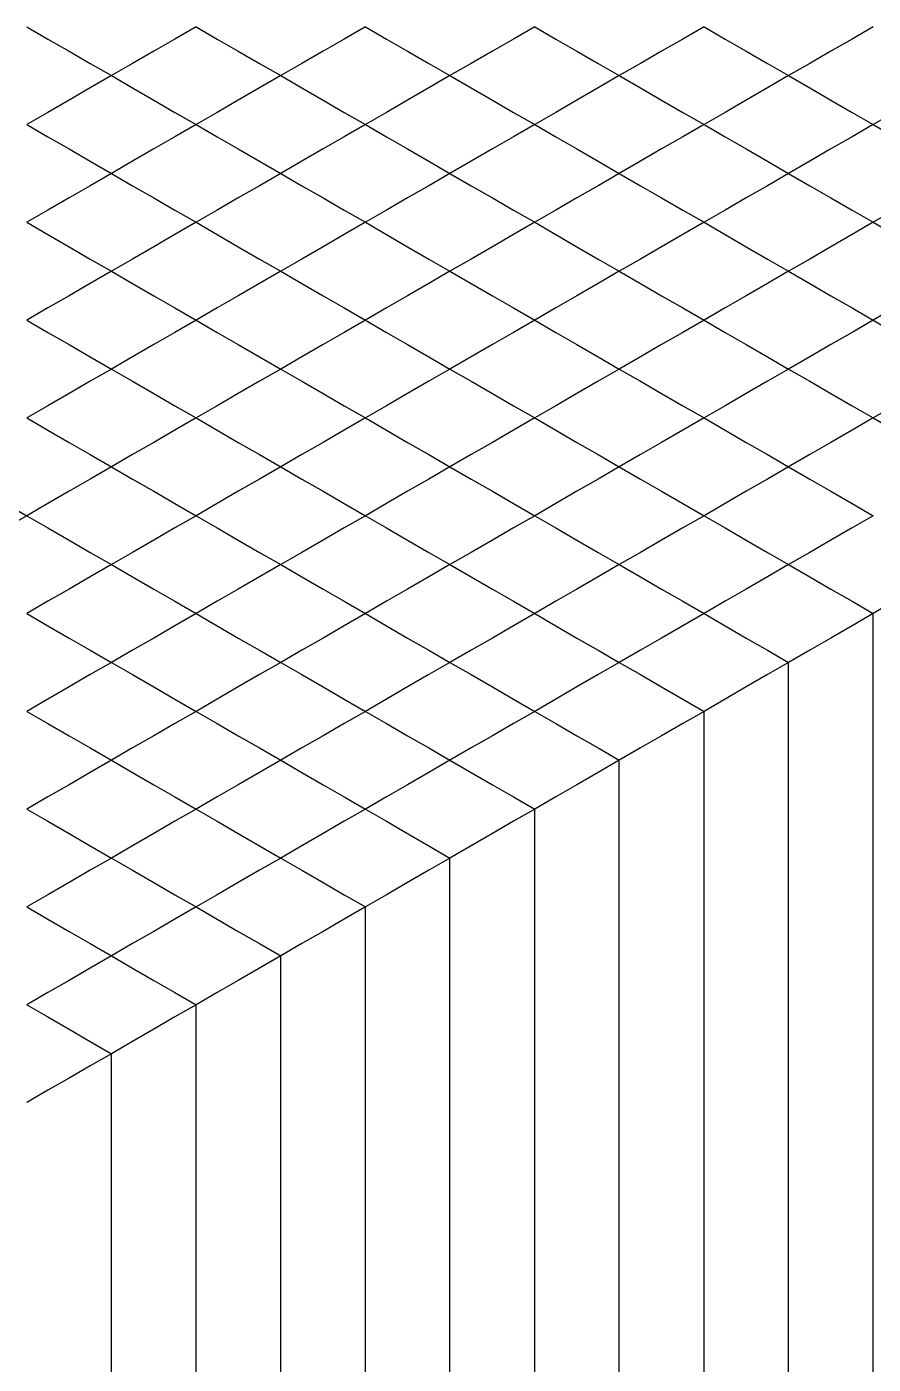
# Model space of a CAD drawing. Header units: metres. Extents: x 0 to 1028, y -291 to 246.
# Drawn here: x 349.6 to 413.2, y -111.8 to -11.3 of the extents above; entities that cross this region are included whole.
import ezdxf

# ---------------------------------------------------------------- set-up
doc = ezdxf.new("R2010")
doc.units = ezdxf.units.M
doc.layers.add('LAYER_02_PROJECTION', color=7, linetype='Continuous')

msp = doc.modelspace()

# ---------------------------------------------------------------- linework, layer by layer
at = {"layer": 'LAYER_02_PROJECTION'}
for points in [[(349.59, -11.27), (351.18, -12.19), (352.78, -13.1), (354.37, -14.02), (355.96, -14.94)], [(349.59, -11.27), (351.18, -12.19), (352.78, -13.1), (354.37, -14.02), (355.96, -14.94)], [(362.32, -11.27), (360.73, -12.19), (359.14, -13.1), (357.55, -14.02), (355.96, -14.94)], [(362.32, -11.27), (360.73, -12.19), (359.14, -13.1), (357.55, -14.02), (355.96, -14.94)], [(362.32, -11.27), (363.91, -12.19), (365.5, -13.1), (367.09, -14.02), (368.69, -14.94)], [(362.32, -11.27), (363.91, -12.19), (365.5, -13.1), (367.09, -14.02), (368.69, -14.94)], [(375.05, -11.27), (373.46, -12.19), (371.87, -13.1), (370.28, -14.02), (368.69, -14.94)], [(375.05, -11.27), (373.46, -12.19), (371.87, -13.1), (370.28, -14.02), (368.69, -14.94)], [(375.05, -11.27), (376.64, -12.19), (378.23, -13.1), (379.82, -14.02), (381.41, -14.94)], [(375.05, -11.27), (376.64, -12.19), (378.23, -13.1), (379.82, -14.02), (381.41, -14.94)], [(387.78, -11.27), (386.19, -12.19), (384.6, -13.1), (383, -14.02), (381.41, -14.94)], [(387.78, -11.27), (386.19, -12.19), (384.6, -13.1), (383, -14.02), (381.41, -14.94)], [(387.78, -11.27), (389.37, -12.19), (390.96, -13.1), (392.55, -14.02), (394.14, -14.94)], [(387.78, -11.27), (389.37, -12.19), (390.96, -13.1), (392.55, -14.02), (394.14, -14.94)], [(400.51, -11.27), (398.91, -12.19), (397.32, -13.1), (395.73, -14.02), (394.14, -14.94)], [(400.51, -11.27), (398.91, -12.19), (397.32, -13.1), (395.73, -14.02), (394.14, -14.94)], [(400.51, -11.27), (402.1, -12.19), (403.69, -13.1), (405.28, -14.02), (406.87, -14.94)], [(400.51, -11.27), (402.1, -12.19), (403.69, -13.1), (405.28, -14.02), (406.87, -14.94)], [(413.23, -11.27), (411.64, -12.19), (410.05, -13.1), (408.46, -14.02), (406.87, -14.94)], [(413.23, -11.27), (411.64, -12.19), (410.05, -13.1), (408.46, -14.02), (406.87, -14.94)], [(355.96, -14.94), (354.37, -15.86), (352.78, -16.78), (351.18, -17.7), (349.59, -18.62)], [(355.96, -14.94), (354.37, -15.86), (352.78, -16.78), (351.18, -17.7), (349.59, -18.62)], [(355.96, -14.94), (357.55, -15.86), (359.14, -16.78), (360.73, -17.7), (362.32, -18.62)], [(355.96, -14.94), (357.55, -15.86), (359.14, -16.78), (360.73, -17.7), (362.32, -18.62)], [(368.69, -14.94), (367.09, -15.86), (365.5, -16.78), (363.91, -17.7), (362.32, -18.62)], [(368.69, -14.94), (367.09, -15.86), (365.5, -16.78), (363.91, -17.7), (362.32, -18.62)], [(368.69, -14.94), (370.28, -15.86), (371.87, -16.78), (373.46, -17.7), (375.05, -18.62)], [(368.69, -14.94), (370.28, -15.86), (371.87, -16.78), (373.46, -17.7), (375.05, -18.62)], [(381.41, -14.94), (379.82, -15.86), (378.23, -16.78), (376.64, -17.7), (375.05, -18.62)], [(381.41, -14.94), (379.82, -15.86), (378.23, -16.78), (376.64, -17.7), (375.05, -18.62)], [(381.41, -14.94), (383, -15.86), (384.6, -16.78), (386.19, -17.7), (387.78, -18.62)], [(381.41, -14.94), (383, -15.86), (384.6, -16.78), (386.19, -17.7), (387.78, -18.62)], [(394.14, -14.94), (392.55, -15.86), (390.96, -16.78), (389.37, -17.7), (387.78, -18.62)], [(394.14, -14.94), (392.55, -15.86), (390.96, -16.78), (389.37, -17.7), (387.78, -18.62)], [(394.14, -14.94), (395.73, -15.86), (397.32, -16.78), (398.91, -17.7), (400.51, -18.62)], [(394.14, -14.94), (395.73, -15.86), (397.32, -16.78), (398.91, -17.7), (400.51, -18.62)], [(406.87, -14.94), (405.28, -15.86), (403.69, -16.78), (402.1, -17.7), (400.51, -18.62)], [(406.87, -14.94), (405.28, -15.86), (403.69, -16.78), (402.1, -17.7), (400.51, -18.62)], [(406.87, -14.94), (408.46, -15.86), (410.05, -16.78), (411.64, -17.7), (413.23, -18.62)], [(406.87, -14.94), (408.46, -15.86), (410.05, -16.78), (411.64, -17.7), (413.23, -18.62)], [(419.6, -14.94), (418.01, -15.86), (416.42, -16.78), (414.82, -17.7), (413.23, -18.62)], [(419.6, -14.94), (418.01, -15.86), (416.42, -16.78), (414.82, -17.7), (413.23, -18.62)], [(349.59, -18.62), (351.18, -19.53), (352.78, -20.45), (354.37, -21.37), (355.96, -22.29)], [(349.59, -18.62), (351.18, -19.53), (352.78, -20.45), (354.37, -21.37), (355.96, -22.29)], [(362.32, -18.62), (360.73, -19.53), (359.14, -20.45), (357.55, -21.37), (355.96, -22.29)], [(362.32, -18.62), (360.73, -19.53), (359.14, -20.45), (357.55, -21.37), (355.96, -22.29)], [(362.32, -18.62), (363.91, -19.53), (365.5, -20.45), (367.09, -21.37), (368.69, -22.29)], [(362.32, -18.62), (363.91, -19.53), (365.5, -20.45), (367.09, -21.37), (368.69, -22.29)], [(375.05, -18.62), (373.46, -19.53), (371.87, -20.45), (370.28, -21.37), (368.69, -22.29)], [(375.05, -18.62), (373.46, -19.53), (371.87, -20.45), (370.28, -21.37), (368.69, -22.29)], [(375.05, -18.62), (376.64, -19.53), (378.23, -20.45), (379.82, -21.37), (381.41, -22.29)], [(375.05, -18.62), (376.64, -19.53), (378.23, -20.45), (379.82, -21.37), (381.41, -22.29)], [(387.78, -18.62), (386.19, -19.53), (384.6, -20.45), (383, -21.37), (381.41, -22.29)], [(387.78, -18.62), (386.19, -19.53), (384.6, -20.45), (383, -21.37), (381.41, -22.29)], [(387.78, -18.62), (389.37, -19.53), (390.96, -20.45), (392.55, -21.37), (394.14, -22.29)], [(387.78, -18.62), (389.37, -19.53), (390.96, -20.45), (392.55, -21.37), (394.14, -22.29)], [(400.51, -18.62), (398.91, -19.53), (397.32, -20.45), (395.73, -21.37), (394.14, -22.29)], [(400.51, -18.62), (398.91, -19.53), (397.32, -20.45), (395.73, -21.37), (394.14, -22.29)], [(400.51, -18.62), (402.1, -19.53), (403.69, -20.45), (405.28, -21.37), (406.87, -22.29)], [(400.51, -18.62), (402.1, -19.53), (403.69, -20.45), (405.28, -21.37), (406.87, -22.29)], [(413.23, -18.62), (411.64, -19.53), (410.05, -20.45), (408.46, -21.37), (406.87, -22.29)], [(413.23, -18.62), (411.64, -19.53), (410.05, -20.45), (408.46, -21.37), (406.87, -22.29)], [(413.23, -18.62), (414.82, -19.53), (416.42, -20.45), (418.01, -21.37), (419.6, -22.29)], [(413.23, -18.62), (414.82, -19.53), (416.42, -20.45), (418.01, -21.37), (419.6, -22.29)], [(355.96, -22.29), (354.37, -23.21), (352.78, -24.13), (351.18, -25.05), (349.59, -25.96)], [(355.96, -22.29), (354.37, -23.21), (352.78, -24.13), (351.18, -25.05), (349.59, -25.96)], [(355.96, -22.29), (357.55, -23.21), (359.14, -24.13), (360.73, -25.05), (362.32, -25.96)], [(355.96, -22.29), (357.55, -23.21), (359.14, -24.13), (360.73, -25.05), (362.32, -25.96)], [(368.69, -22.29), (367.09, -23.21), (365.5, -24.13), (363.91, -25.05), (362.32, -25.96)], [(368.69, -22.29), (367.09, -23.21), (365.5, -24.13), (363.91, -25.05), (362.32, -25.96)], [(368.69, -22.29), (370.28, -23.21), (371.87, -24.13), (373.46, -25.05), (375.05, -25.96)], [(368.69, -22.29), (370.28, -23.21), (371.87, -24.13), (373.46, -25.05), (375.05, -25.96)], [(381.41, -22.29), (379.82, -23.21), (378.23, -24.13), (376.64, -25.05), (375.05, -25.96)], [(381.41, -22.29), (379.82, -23.21), (378.23, -24.13), (376.64, -25.05), (375.05, -25.96)], [(381.41, -22.29), (383, -23.21), (384.6, -24.13), (386.19, -25.05), (387.78, -25.96)], [(381.41, -22.29), (383, -23.21), (384.6, -24.13), (386.19, -25.05), (387.78, -25.96)], [(394.14, -22.29), (392.55, -23.21), (390.96, -24.13), (389.37, -25.05), (387.78, -25.96)], [(394.14, -22.29), (392.55, -23.21), (390.96, -24.13), (389.37, -25.05), (387.78, -25.96)], [(394.14, -22.29), (395.73, -23.21), (397.32, -24.13), (398.91, -25.05), (400.51, -25.96)], [(394.14, -22.29), (395.73, -23.21), (397.32, -24.13), (398.91, -25.05), (400.51, -25.96)], [(406.87, -22.29), (405.28, -23.21), (403.69, -24.13), (402.1, -25.05), (400.51, -25.96)], [(406.87, -22.29), (405.28, -23.21), (403.69, -24.13), (402.1, -25.05), (400.51, -25.96)], [(406.87, -22.29), (408.46, -23.21), (410.05, -24.13), (411.64, -25.05), (413.23, -25.96)], [(406.87, -22.29), (408.46, -23.21), (410.05, -24.13), (411.64, -25.05), (413.23, -25.96)], [(419.6, -22.29), (418.01, -23.21), (416.42, -24.13), (414.82, -25.05), (413.23, -25.96)], [(419.6, -22.29), (418.01, -23.21), (416.42, -24.13), (414.82, -25.05), (413.23, -25.96)], [(349.59, -25.96), (351.18, -26.88), (352.78, -27.8), (354.37, -28.72), (355.96, -29.64)], [(349.59, -25.96), (351.18, -26.88), (352.78, -27.8), (354.37, -28.72), (355.96, -29.64)], [(362.32, -25.96), (360.73, -26.88), (359.14, -27.8), (357.55, -28.72), (355.96, -29.64)], [(362.32, -25.96), (360.73, -26.88), (359.14, -27.8), (357.55, -28.72), (355.96, -29.64)], [(362.32, -25.96), (363.91, -26.88), (365.5, -27.8), (367.09, -28.72), (368.69, -29.64)], [(362.32, -25.96), (363.91, -26.88), (365.5, -27.8), (367.09, -28.72), (368.69, -29.64)], [(375.05, -25.96), (373.46, -26.88), (371.87, -27.8), (370.28, -28.72), (368.69, -29.64)], [(375.05, -25.96), (373.46, -26.88), (371.87, -27.8), (370.28, -28.72), (368.69, -29.64)], [(375.05, -25.96), (376.64, -26.88), (378.23, -27.8), (379.82, -28.72), (381.41, -29.64)], [(375.05, -25.96), (376.64, -26.88), (378.23, -27.8), (379.82, -28.72), (381.41, -29.64)], [(387.78, -25.96), (386.19, -26.88), (384.6, -27.8), (383, -28.72), (381.41, -29.64)], [(387.78, -25.96), (386.19, -26.88), (384.6, -27.8), (383, -28.72), (381.41, -29.64)], [(387.78, -25.96), (389.37, -26.88), (390.96, -27.8), (392.55, -28.72), (394.14, -29.64)], [(387.78, -25.96), (389.37, -26.88), (390.96, -27.8), (392.55, -28.72), (394.14, -29.64)], [(400.51, -25.96), (398.91, -26.88), (397.32, -27.8), (395.73, -28.72), (394.14, -29.64)], [(400.51, -25.96), (398.91, -26.88), (397.32, -27.8), (395.73, -28.72), (394.14, -29.64)], [(400.51, -25.96), (402.1, -26.88), (403.69, -27.8), (405.28, -28.72), (406.87, -29.64)], [(400.51, -25.96), (402.1, -26.88), (403.69, -27.8), (405.28, -28.72), (406.87, -29.64)], [(413.23, -25.96), (411.64, -26.88), (410.05, -27.8), (408.46, -28.72), (406.87, -29.64)], [(413.23, -25.96), (411.64, -26.88), (410.05, -27.8), (408.46, -28.72), (406.87, -29.64)], [(413.23, -25.96), (414.82, -26.88), (416.42, -27.8), (418.01, -28.72), (419.6, -29.64)], [(413.23, -25.96), (414.82, -26.88), (416.42, -27.8), (418.01, -28.72), (419.6, -29.64)], [(355.96, -29.64), (354.37, -30.56), (352.78, -31.48), (351.18, -32.39), (349.59, -33.31)], [(355.96, -29.64), (354.37, -30.56), (352.78, -31.48), (351.18, -32.39), (349.59, -33.31)], [(355.96, -29.64), (357.55, -30.56), (359.14, -31.48), (360.73, -32.39), (362.32, -33.31)], [(355.96, -29.64), (357.55, -30.56), (359.14, -31.48), (360.73, -32.39), (362.32, -33.31)], [(368.69, -29.64), (367.09, -30.56), (365.5, -31.48), (363.91, -32.39), (362.32, -33.31)], [(368.69, -29.64), (367.09, -30.56), (365.5, -31.48), (363.91, -32.39), (362.32, -33.31)], [(368.69, -29.64), (370.28, -30.56), (371.87, -31.48), (373.46, -32.39), (375.05, -33.31)], [(368.69, -29.64), (370.28, -30.56), (371.87, -31.48), (373.46, -32.39), (375.05, -33.31)], [(381.41, -29.64), (379.82, -30.56), (378.23, -31.48), (376.64, -32.39), (375.05, -33.31)], [(381.41, -29.64), (379.82, -30.56), (378.23, -31.48), (376.64, -32.39), (375.05, -33.31)], [(381.41, -29.64), (383, -30.56), (384.6, -31.48), (386.19, -32.39), (387.78, -33.31)], [(381.41, -29.64), (383, -30.56), (384.6, -31.48), (386.19, -32.39), (387.78, -33.31)], [(394.14, -29.64), (392.55, -30.56), (390.96, -31.48), (389.37, -32.39), (387.78, -33.31)], [(394.14, -29.64), (392.55, -30.56), (390.96, -31.48), (389.37, -32.39), (387.78, -33.31)], [(394.14, -29.64), (395.73, -30.56), (397.32, -31.48), (398.91, -32.39), (400.51, -33.31)], [(394.14, -29.64), (395.73, -30.56), (397.32, -31.48), (398.91, -32.39), (400.51, -33.31)], [(406.87, -29.64), (405.28, -30.56), (403.69, -31.48), (402.1, -32.39), (400.51, -33.31)], [(406.87, -29.64), (405.28, -30.56), (403.69, -31.48), (402.1, -32.39), (400.51, -33.31)], [(406.87, -29.64), (408.46, -30.56), (410.05, -31.48), (411.64, -32.39), (413.23, -33.31)], [(406.87, -29.64), (408.46, -30.56), (410.05, -31.48), (411.64, -32.39), (413.23, -33.31)], [(419.6, -29.64), (418.01, -30.56), (416.42, -31.48), (414.82, -32.39), (413.23, -33.31)], [(419.6, -29.64), (418.01, -30.56), (416.42, -31.48), (414.82, -32.39), (413.23, -33.31)], [(349.59, -33.31), (351.18, -34.23), (352.78, -35.15), (354.37, -36.07), (355.96, -36.99)], [(349.59, -33.31), (351.18, -34.23), (352.78, -35.15), (354.37, -36.07), (355.96, -36.99)], [(362.32, -33.31), (360.73, -34.23), (359.14, -35.15), (357.55, -36.07), (355.96, -36.99)], [(362.32, -33.31), (360.73, -34.23), (359.14, -35.15), (357.55, -36.07), (355.96, -36.99)], [(362.32, -33.31), (363.91, -34.23), (365.5, -35.15), (367.09, -36.07), (368.69, -36.99)], [(362.32, -33.31), (363.91, -34.23), (365.5, -35.15), (367.09, -36.07), (368.69, -36.99)], [(375.05, -33.31), (373.46, -34.23), (371.87, -35.15), (370.28, -36.07), (368.69, -36.99)], [(375.05, -33.31), (373.46, -34.23), (371.87, -35.15), (370.28, -36.07), (368.69, -36.99)], [(375.05, -33.31), (376.64, -34.23), (378.23, -35.15), (379.82, -36.07), (381.41, -36.99)], [(375.05, -33.31), (376.64, -34.23), (378.23, -35.15), (379.82, -36.07), (381.41, -36.99)], [(387.78, -33.31), (386.19, -34.23), (384.6, -35.15), (383, -36.07), (381.41, -36.99)], [(387.78, -33.31), (386.19, -34.23), (384.6, -35.15), (383, -36.07), (381.41, -36.99)], [(387.78, -33.31), (389.37, -34.23), (390.96, -35.15), (392.55, -36.07), (394.14, -36.99)], [(387.78, -33.31), (389.37, -34.23), (390.96, -35.15), (392.55, -36.07), (394.14, -36.99)], [(400.51, -33.31), (398.91, -34.23), (397.32, -35.15), (395.73, -36.07), (394.14, -36.99)], [(400.51, -33.31), (398.91, -34.23), (397.32, -35.15), (395.73, -36.07), (394.14, -36.99)], [(400.51, -33.31), (402.1, -34.23), (403.69, -35.15), (405.28, -36.07), (406.87, -36.99)], [(400.51, -33.31), (402.1, -34.23), (403.69, -35.15), (405.28, -36.07), (406.87, -36.99)], [(413.23, -33.31), (411.64, -34.23), (410.05, -35.15), (408.46, -36.07), (406.87, -36.99)], [(413.23, -33.31), (411.64, -34.23), (410.05, -35.15), (408.46, -36.07), (406.87, -36.99)], [(413.23, -33.31), (414.82, -34.23), (416.42, -35.15), (418.01, -36.07), (419.6, -36.99)], [(413.23, -33.31), (414.82, -34.23), (416.42, -35.15), (418.01, -36.07), (419.6, -36.99)], [(355.96, -36.99), (354.37, -37.91), (352.78, -38.82), (351.18, -39.74), (349.59, -40.66)], [(355.96, -36.99), (354.37, -37.91), (352.78, -38.82), (351.18, -39.74), (349.59, -40.66)], [(355.96, -36.99), (357.55, -37.91), (359.14, -38.82), (360.73, -39.74), (362.32, -40.66)], [(355.96, -36.99), (357.55, -37.91), (359.14, -38.82), (360.73, -39.74), (362.32, -40.66)], [(368.69, -36.99), (367.09, -37.91), (365.5, -38.82), (363.91, -39.74), (362.32, -40.66)], [(368.69, -36.99), (367.09, -37.91), (365.5, -38.82), (363.91, -39.74), (362.32, -40.66)], [(368.69, -36.99), (370.28, -37.91), (371.87, -38.82), (373.46, -39.74), (375.05, -40.66)], [(368.69, -36.99), (370.28, -37.91), (371.87, -38.82), (373.46, -39.74), (375.05, -40.66)], [(381.41, -36.99), (379.82, -37.91), (378.23, -38.82), (376.64, -39.74), (375.05, -40.66)], [(381.41, -36.99), (379.82, -37.91), (378.23, -38.82), (376.64, -39.74), (375.05, -40.66)], [(381.41, -36.99), (383, -37.91), (384.6, -38.82), (386.19, -39.74), (387.78, -40.66)], [(381.41, -36.99), (383, -37.91), (384.6, -38.82), (386.19, -39.74), (387.78, -40.66)], [(394.14, -36.99), (392.55, -37.91), (390.96, -38.82), (389.37, -39.74), (387.78, -40.66)], [(394.14, -36.99), (392.55, -37.91), (390.96, -38.82), (389.37, -39.74), (387.78, -40.66)], [(394.14, -36.99), (395.73, -37.91), (397.32, -38.82), (398.91, -39.74), (400.51, -40.66)], [(394.14, -36.99), (395.73, -37.91), (397.32, -38.82), (398.91, -39.74), (400.51, -40.66)], [(406.87, -36.99), (405.28, -37.91), (403.69, -38.82), (402.1, -39.74), (400.51, -40.66)], [(406.87, -36.99), (405.28, -37.91), (403.69, -38.82), (402.1, -39.74), (400.51, -40.66)], [(406.87, -36.99), (408.46, -37.91), (410.05, -38.82), (411.64, -39.74), (413.23, -40.66)], [(406.87, -36.99), (408.46, -37.91), (410.05, -38.82), (411.64, -39.74), (413.23, -40.66)], [(419.6, -36.99), (418.01, -37.91), (416.42, -38.82), (414.82, -39.74), (413.23, -40.66)], [(419.6, -36.99), (418.01, -37.91), (416.42, -38.82), (414.82, -39.74), (413.23, -40.66)], [(349.59, -40.66), (351.18, -41.58), (352.78, -42.5), (354.37, -43.42), (355.96, -44.34)], [(349.59, -40.66), (351.18, -41.58), (352.78, -42.5), (354.37, -43.42), (355.96, -44.34)], [(362.32, -40.66), (360.73, -41.58), (359.14, -42.5), (357.55, -43.42), (355.96, -44.34)], [(362.32, -40.66), (360.73, -41.58), (359.14, -42.5), (357.55, -43.42), (355.96, -44.34)], [(362.32, -40.66), (363.91, -41.58), (365.5, -42.5), (367.09, -43.42), (368.69, -44.34)], [(362.32, -40.66), (363.91, -41.58), (365.5, -42.5), (367.09, -43.42), (368.69, -44.34)], [(375.05, -40.66), (373.46, -41.58), (371.87, -42.5), (370.28, -43.42), (368.69, -44.34)], [(375.05, -40.66), (373.46, -41.58), (371.87, -42.5), (370.28, -43.42), (368.69, -44.34)], [(375.05, -40.66), (376.64, -41.58), (378.23, -42.5), (379.82, -43.42), (381.41, -44.34)], [(375.05, -40.66), (376.64, -41.58), (378.23, -42.5), (379.82, -43.42), (381.41, -44.34)], [(387.78, -40.66), (386.19, -41.58), (384.6, -42.5), (383, -43.42), (381.41, -44.34)], [(387.78, -40.66), (386.19, -41.58), (384.6, -42.5), (383, -43.42), (381.41, -44.34)], [(387.78, -40.66), (389.37, -41.58), (390.96, -42.5), (392.55, -43.42), (394.14, -44.34)], [(387.78, -40.66), (389.37, -41.58), (390.96, -42.5), (392.55, -43.42), (394.14, -44.34)], [(400.51, -40.66), (398.91, -41.58), (397.32, -42.5), (395.73, -43.42), (394.14, -44.34)], [(400.51, -40.66), (398.91, -41.58), (397.32, -42.5), (395.73, -43.42), (394.14, -44.34)], [(400.51, -40.66), (402.1, -41.58), (403.69, -42.5), (405.28, -43.42), (406.87, -44.34)], [(400.51, -40.66), (402.1, -41.58), (403.69, -42.5), (405.28, -43.42), (406.87, -44.34)], [(413.23, -40.66), (411.64, -41.58), (410.05, -42.5), (408.46, -43.42), (406.87, -44.34)], [(413.23, -40.66), (411.64, -41.58), (410.05, -42.5), (408.46, -43.42), (406.87, -44.34)], [(413.23, -40.66), (414.82, -41.58), (416.42, -42.5), (418.01, -43.42), (419.6, -44.34)], [(413.23, -40.66), (414.82, -41.58), (416.42, -42.5), (418.01, -43.42), (419.6, -44.34)], [(343.23, -44.34), (344.82, -45.25), (346.41, -46.17), (348, -47.09), (349.59, -48.01)], [(343.23, -44.34), (344.82, -45.25), (346.41, -46.17), (348, -47.09), (349.59, -48.01)], [(355.96, -44.34), (354.37, -45.25), (352.78, -46.17), (351.18, -47.09), (349.59, -48.01)], [(355.96, -44.34), (354.37, -45.25), (352.78, -46.17), (351.18, -47.09), (349.59, -48.01)], [(355.96, -44.34), (357.55, -45.25), (359.14, -46.17), (360.73, -47.09), (362.32, -48.01)], [(355.96, -44.34), (357.55, -45.25), (359.14, -46.17), (360.73, -47.09), (362.32, -48.01)], [(368.69, -44.34), (367.09, -45.25), (365.5, -46.17), (363.91, -47.09), (362.32, -48.01)], [(368.69, -44.34), (367.09, -45.25), (365.5, -46.17), (363.91, -47.09), (362.32, -48.01)], [(368.69, -44.34), (370.28, -45.25), (371.87, -46.17), (373.46, -47.09), (375.05, -48.01)], [(368.69, -44.34), (370.28, -45.25), (371.87, -46.17), (373.46, -47.09), (375.05, -48.01)], [(381.41, -44.34), (379.82, -45.25), (378.23, -46.17), (376.64, -47.09), (375.05, -48.01)], [(381.41, -44.34), (379.82, -45.25), (378.23, -46.17), (376.64, -47.09), (375.05, -48.01)], [(381.41, -44.34), (383, -45.25), (384.6, -46.17), (386.19, -47.09), (387.78, -48.01)], [(381.41, -44.34), (383, -45.25), (384.6, -46.17), (386.19, -47.09), (387.78, -48.01)], [(394.14, -44.34), (392.55, -45.25), (390.96, -46.17), (389.37, -47.09), (387.78, -48.01)], [(394.14, -44.34), (392.55, -45.25), (390.96, -46.17), (389.37, -47.09), (387.78, -48.01)], [(394.14, -44.34), (395.73, -45.25), (397.32, -46.17), (398.91, -47.09), (400.51, -48.01)], [(394.14, -44.34), (395.73, -45.25), (397.32, -46.17), (398.91, -47.09), (400.51, -48.01)], [(406.87, -44.34), (405.28, -45.25), (403.69, -46.17), (402.1, -47.09), (400.51, -48.01)], [(406.87, -44.34), (405.28, -45.25), (403.69, -46.17), (402.1, -47.09), (400.51, -48.01)], [(406.87, -44.34), (408.46, -45.25), (410.05, -46.17), (411.64, -47.09), (413.23, -48.01)], [(406.87, -44.34), (408.46, -45.25), (410.05, -46.17), (411.64, -47.09), (413.23, -48.01)], [(349.59, -48.01), (348, -48.93), (346.41, -49.85), (344.82, -50.77), (343.23, -51.68)], [(349.59, -48.01), (348, -48.93), (346.41, -49.85), (344.82, -50.77), (343.23, -51.68)], [(349.59, -48.01), (351.18, -48.93), (352.78, -49.85), (354.37, -50.77), (355.96, -51.68)], [(349.59, -48.01), (351.18, -48.93), (352.78, -49.85), (354.37, -50.77), (355.96, -51.68)], [(362.32, -48.01), (360.73, -48.93), (359.14, -49.85), (357.55, -50.77), (355.96, -51.68)], [(362.32, -48.01), (360.73, -48.93), (359.14, -49.85), (357.55, -50.77), (355.96, -51.68)], [(362.32, -48.01), (363.91, -48.93), (365.5, -49.85), (367.09, -50.77), (368.69, -51.68)], [(362.32, -48.01), (363.91, -48.93), (365.5, -49.85), (367.09, -50.77), (368.69, -51.68)], [(375.05, -48.01), (373.46, -48.93), (371.87, -49.85), (370.28, -50.77), (368.69, -51.68)], [(375.05, -48.01), (373.46, -48.93), (371.87, -49.85), (370.28, -50.77), (368.69, -51.68)], [(375.05, -48.01), (376.64, -48.93), (378.23, -49.85), (379.82, -50.77), (381.41, -51.68)], [(375.05, -48.01), (376.64, -48.93), (378.23, -49.85), (379.82, -50.77), (381.41, -51.68)], [(387.78, -48.01), (386.19, -48.93), (384.6, -49.85), (383, -50.77), (381.41, -51.68)], [(387.78, -48.01), (386.19, -48.93), (384.6, -49.85), (383, -50.77), (381.41, -51.68)], [(387.78, -48.01), (389.37, -48.93), (390.96, -49.85), (392.55, -50.77), (394.14, -51.68)], [(387.78, -48.01), (389.37, -48.93), (390.96, -49.85), (392.55, -50.77), (394.14, -51.68)], [(400.51, -48.01), (398.91, -48.93), (397.32, -49.85), (395.73, -50.77), (394.14, -51.68)], [(400.51, -48.01), (398.91, -48.93), (397.32, -49.85), (395.73, -50.77), (394.14, -51.68)], [(400.51, -48.01), (402.1, -48.93), (403.69, -49.85), (405.28, -50.77), (406.87, -51.68)], [(400.51, -48.01), (402.1, -48.93), (403.69, -49.85), (405.28, -50.77), (406.87, -51.68)], [(413.23, -48.01), (411.64, -48.93), (410.05, -49.85), (408.46, -50.77), (406.87, -51.68)], [(413.23, -48.01), (411.64, -48.93), (410.05, -49.85), (408.46, -50.77), (406.87, -51.68)], [(355.96, -51.68), (354.37, -52.6), (352.78, -53.52), (351.18, -54.44), (349.59, -55.36)], [(355.96, -51.68), (354.37, -52.6), (352.78, -53.52), (351.18, -54.44), (349.59, -55.36)], [(355.96, -51.68), (357.55, -52.6), (359.14, -53.52), (360.73, -54.44), (362.32, -55.36)], [(355.96, -51.68), (357.55, -52.6), (359.14, -53.52), (360.73, -54.44), (362.32, -55.36)], [(368.69, -51.68), (367.09, -52.6), (365.5, -53.52), (363.91, -54.44), (362.32, -55.36)], [(368.69, -51.68), (367.09, -52.6), (365.5, -53.52), (363.91, -54.44), (362.32, -55.36)], [(368.69, -51.68), (370.28, -52.6), (371.87, -53.52), (373.46, -54.44), (375.05, -55.36)], [(368.69, -51.68), (370.28, -52.6), (371.87, -53.52), (373.46, -54.44), (375.05, -55.36)], [(381.41, -51.68), (379.82, -52.6), (378.23, -53.52), (376.64, -54.44), (375.05, -55.36)], [(381.41, -51.68), (379.82, -52.6), (378.23, -53.52), (376.64, -54.44), (375.05, -55.36)], [(381.41, -51.68), (383, -52.6), (384.6, -53.52), (386.19, -54.44), (387.78, -55.36)], [(381.41, -51.68), (383, -52.6), (384.6, -53.52), (386.19, -54.44), (387.78, -55.36)], [(394.14, -51.68), (392.55, -52.6), (390.96, -53.52), (389.37, -54.44), (387.78, -55.36)], [(394.14, -51.68), (392.55, -52.6), (390.96, -53.52), (389.37, -54.44), (387.78, -55.36)], [(394.14, -51.68), (395.73, -52.6), (397.32, -53.52), (398.91, -54.44), (400.51, -55.36)], [(394.14, -51.68), (395.73, -52.6), (397.32, -53.52), (398.91, -54.44), (400.51, -55.36)], [(406.87, -51.68), (405.28, -52.6), (403.69, -53.52), (402.1, -54.44), (400.51, -55.36)], [(406.87, -51.68), (405.28, -52.6), (403.69, -53.52), (402.1, -54.44), (400.51, -55.36)], [(406.87, -51.68), (408.46, -52.6), (410.05, -53.52), (411.64, -54.44), (413.23, -55.36)], [(406.87, -51.68), (408.46, -52.6), (410.05, -53.52), (411.64, -54.44), (413.23, -55.36)], [(419.6, -51.68), (418.01, -52.6), (416.42, -53.52), (414.82, -54.44), (413.23, -55.36)], [(349.59, -55.36), (351.18, -56.28), (352.78, -57.2), (354.37, -58.11), (355.96, -59.03)], [(349.59, -55.36), (351.18, -56.28), (352.78, -57.2), (354.37, -58.11), (355.96, -59.03)], [(362.32, -55.36), (360.73, -56.28), (359.14, -57.2), (357.55, -58.11), (355.96, -59.03)], [(362.32, -55.36), (360.73, -56.28), (359.14, -57.2), (357.55, -58.11), (355.96, -59.03)], [(362.32, -55.36), (363.91, -56.28), (365.5, -57.2), (367.09, -58.11), (368.69, -59.03)], [(362.32, -55.36), (363.91, -56.28), (365.5, -57.2), (367.09, -58.11), (368.69, -59.03)], [(375.05, -55.36), (373.46, -56.28), (371.87, -57.2), (370.28, -58.11), (368.69, -59.03)], [(375.05, -55.36), (373.46, -56.28), (371.87, -57.2), (370.28, -58.11), (368.69, -59.03)], [(375.05, -55.36), (376.64, -56.28), (378.23, -57.2), (379.82, -58.11), (381.41, -59.03)], [(375.05, -55.36), (376.64, -56.28), (378.23, -57.2), (379.82, -58.11), (381.41, -59.03)], [(387.78, -55.36), (386.19, -56.28), (384.6, -57.2), (383, -58.11), (381.41, -59.03)], [(387.78, -55.36), (386.19, -56.28), (384.6, -57.2), (383, -58.11), (381.41, -59.03)], [(387.78, -55.36), (389.37, -56.28), (390.96, -57.2), (392.55, -58.11), (394.14, -59.03)], [(387.78, -55.36), (389.37, -56.28), (390.96, -57.2), (392.55, -58.11), (394.14, -59.03)], [(400.51, -55.36), (398.91, -56.28), (397.32, -57.2), (395.73, -58.11), (394.14, -59.03)], [(400.51, -55.36), (398.91, -56.28), (397.32, -57.2), (395.73, -58.11), (394.14, -59.03)], [(400.51, -55.36), (402.1, -56.28), (403.69, -57.2), (405.28, -58.11), (406.87, -59.03)], [(400.51, -55.36), (402.1, -56.28), (403.69, -57.2), (405.28, -58.11), (406.87, -59.03)], [(413.23, -55.36), (411.64, -56.28), (410.05, -57.2), (408.46, -58.11), (406.87, -59.03)], [(413.23, -115.2), (413.23, -100.24), (413.23, -85.28), (413.23, -70.32), (413.23, -55.36)], [(413.23, -115.2), (413.23, -100.24), (413.23, -85.28), (413.23, -70.32), (413.23, -55.36)], [(355.96, -59.03), (354.37, -59.95), (352.78, -60.87), (351.18, -61.79), (349.59, -62.71)], [(355.96, -59.03), (354.37, -59.95), (352.78, -60.87), (351.18, -61.79), (349.59, -62.71)], [(355.96, -59.03), (357.55, -59.95), (359.14, -60.87), (360.73, -61.79), (362.32, -62.71)], [(355.96, -59.03), (357.55, -59.95), (359.14, -60.87), (360.73, -61.79), (362.32, -62.71)], [(368.69, -59.03), (367.09, -59.95), (365.5, -60.87), (363.91, -61.79), (362.32, -62.71)], [(368.69, -59.03), (367.09, -59.95), (365.5, -60.87), (363.91, -61.79), (362.32, -62.71)], [(368.69, -59.03), (370.28, -59.95), (371.87, -60.87), (373.46, -61.79), (375.05, -62.71)], [(368.69, -59.03), (370.28, -59.95), (371.87, -60.87), (373.46, -61.79), (375.05, -62.71)], [(381.41, -59.03), (379.82, -59.95), (378.23, -60.87), (376.64, -61.79), (375.05, -62.71)], [(381.41, -59.03), (379.82, -59.95), (378.23, -60.87), (376.64, -61.79), (375.05, -62.71)], [(381.41, -59.03), (383, -59.95), (384.6, -60.87), (386.19, -61.79), (387.78, -62.71)], [(381.41, -59.03), (383, -59.95), (384.6, -60.87), (386.19, -61.79), (387.78, -62.71)], [(394.14, -59.03), (392.55, -59.95), (390.96, -60.87), (389.37, -61.79), (387.78, -62.71)], [(394.14, -59.03), (392.55, -59.95), (390.96, -60.87), (389.37, -61.79), (387.78, -62.71)], [(394.14, -59.03), (395.73, -59.95), (397.32, -60.87), (398.91, -61.79), (400.51, -62.71)], [(394.14, -59.03), (395.73, -59.95), (397.32, -60.87), (398.91, -61.79), (400.51, -62.71)], [(406.87, -59.03), (405.28, -59.95), (403.69, -60.87), (402.1, -61.79), (400.51, -62.71)], [(406.87, -118.87), (406.87, -103.91), (406.87, -88.95), (406.87, -73.99), (406.87, -59.03)], [(406.87, -118.87), (406.87, -103.91), (406.87, -88.95), (406.87, -73.99), (406.87, -59.03)], [(349.59, -62.71), (351.18, -63.63), (352.78, -64.54), (354.37, -65.46), (355.96, -66.38)], [(349.59, -62.71), (351.18, -63.63), (352.78, -64.54), (354.37, -65.46), (355.96, -66.38)], [(362.32, -62.71), (360.73, -63.63), (359.14, -64.54), (357.55, -65.46), (355.96, -66.38)], [(362.32, -62.71), (360.73, -63.63), (359.14, -64.54), (357.55, -65.46), (355.96, -66.38)], [(362.32, -62.71), (363.91, -63.63), (365.5, -64.54), (367.09, -65.46), (368.69, -66.38)], [(362.32, -62.71), (363.91, -63.63), (365.5, -64.54), (367.09, -65.46), (368.69, -66.38)], [(375.05, -62.71), (373.46, -63.63), (371.87, -64.54), (370.28, -65.46), (368.69, -66.38)], [(375.05, -62.71), (373.46, -63.63), (371.87, -64.54), (370.28, -65.46), (368.69, -66.38)], [(375.05, -62.71), (376.64, -63.63), (378.23, -64.54), (379.82, -65.46), (381.41, -66.38)], [(375.05, -62.71), (376.64, -63.63), (378.23, -64.54), (379.82, -65.46), (381.41, -66.38)], [(387.78, -62.71), (386.19, -63.63), (384.6, -64.54), (383, -65.46), (381.41, -66.38)], [(387.78, -62.71), (386.19, -63.63), (384.6, -64.54), (383, -65.46), (381.41, -66.38)], [(387.78, -62.71), (389.37, -63.63), (390.96, -64.54), (392.55, -65.46), (394.14, -66.38)], [(387.78, -62.71), (389.37, -63.63), (390.96, -64.54), (392.55, -65.46), (394.14, -66.38)], [(400.51, -62.71), (398.91, -63.63), (397.32, -64.54), (395.73, -65.46), (394.14, -66.38)], [(400.51, -122.55), (400.51, -107.59), (400.51, -92.63), (400.51, -77.67), (400.51, -62.71)], [(400.51, -122.55), (400.51, -107.59), (400.51, -92.63), (400.51, -77.67), (400.51, -62.71)], [(355.96, -66.38), (354.37, -67.3), (352.78, -68.22), (351.18, -69.14), (349.59, -70.06)], [(355.96, -66.38), (354.37, -67.3), (352.78, -68.22), (351.18, -69.14), (349.59, -70.06)], [(355.96, -66.38), (357.55, -67.3), (359.14, -68.22), (360.73, -69.14), (362.32, -70.06)], [(355.96, -66.38), (357.55, -67.3), (359.14, -68.22), (360.73, -69.14), (362.32, -70.06)], [(368.69, -66.38), (367.09, -67.3), (365.5, -68.22), (363.91, -69.14), (362.32, -70.06)], [(368.69, -66.38), (367.09, -67.3), (365.5, -68.22), (363.91, -69.14), (362.32, -70.06)], [(368.69, -66.38), (370.28, -67.3), (371.87, -68.22), (373.46, -69.14), (375.05, -70.06)], [(368.69, -66.38), (370.28, -67.3), (371.87, -68.22), (373.46, -69.14), (375.05, -70.06)], [(381.41, -66.38), (379.82, -67.3), (378.23, -68.22), (376.64, -69.14), (375.05, -70.06)], [(381.41, -66.38), (379.82, -67.3), (378.23, -68.22), (376.64, -69.14), (375.05, -70.06)], [(381.41, -66.38), (383, -67.3), (384.6, -68.22), (386.19, -69.14), (387.78, -70.06)], [(381.41, -66.38), (383, -67.3), (384.6, -68.22), (386.19, -69.14), (387.78, -70.06)], [(394.14, -66.38), (392.55, -67.3), (390.96, -68.22), (389.37, -69.14), (387.78, -70.06)], [(394.14, -126.22), (394.14, -111.26), (394.14, -96.3), (394.14, -81.34), (394.14, -66.38)], [(394.14, -126.22), (394.14, -111.26), (394.14, -96.3), (394.14, -81.34), (394.14, -66.38)], [(349.59, -70.06), (351.18, -70.97), (352.78, -71.89), (354.37, -72.81), (355.96, -73.73)], [(349.59, -70.06), (351.18, -70.97), (352.78, -71.89), (354.37, -72.81), (355.96, -73.73)], [(362.32, -70.06), (360.73, -70.97), (359.14, -71.89), (357.55, -72.81), (355.96, -73.73)], [(362.32, -70.06), (360.73, -70.97), (359.14, -71.89), (357.55, -72.81), (355.96, -73.73)], [(362.32, -70.06), (363.91, -70.97), (365.5, -71.89), (367.09, -72.81), (368.69, -73.73)], [(362.32, -70.06), (363.91, -70.97), (365.5, -71.89), (367.09, -72.81), (368.69, -73.73)], [(375.05, -70.06), (373.46, -70.97), (371.87, -71.89), (370.28, -72.81), (368.69, -73.73)], [(375.05, -70.06), (373.46, -70.97), (371.87, -71.89), (370.28, -72.81), (368.69, -73.73)], [(375.05, -70.06), (376.64, -70.97), (378.23, -71.89), (379.82, -72.81), (381.41, -73.73)], [(375.05, -70.06), (376.64, -70.97), (378.23, -71.89), (379.82, -72.81), (381.41, -73.73)], [(387.78, -70.06), (386.19, -70.97), (384.6, -71.89), (383, -72.81), (381.41, -73.73)], [(387.78, -129.9), (387.78, -114.94), (387.78, -99.98), (387.78, -85.02), (387.78, -70.06)], [(387.78, -129.9), (387.78, -114.94), (387.78, -99.98), (387.78, -85.02), (387.78, -70.06)], [(355.96, -73.73), (354.37, -74.65), (352.78, -75.57), (351.18, -76.49), (349.59, -77.4)], [(355.96, -73.73), (354.37, -74.65), (352.78, -75.57), (351.18, -76.49), (349.59, -77.4)], [(355.96, -73.73), (357.55, -74.65), (359.14, -75.57), (360.73, -76.49), (362.32, -77.4)], [(355.96, -73.73), (357.55, -74.65), (359.14, -75.57), (360.73, -76.49), (362.32, -77.4)], [(368.69, -73.73), (367.09, -74.65), (365.5, -75.57), (363.91, -76.49), (362.32, -77.4)], [(368.69, -73.73), (367.09, -74.65), (365.5, -75.57), (363.91, -76.49), (362.32, -77.4)], [(368.69, -73.73), (370.28, -74.65), (371.87, -75.57), (373.46, -76.49), (375.05, -77.4)], [(368.69, -73.73), (370.28, -74.65), (371.87, -75.57), (373.46, -76.49), (375.05, -77.4)], [(381.41, -73.73), (379.82, -74.65), (378.23, -75.57), (376.64, -76.49), (375.05, -77.4)], [(381.41, -133.57), (381.41, -118.61), (381.41, -103.65), (381.41, -88.69), (381.41, -73.73)], [(381.41, -133.57), (381.41, -118.61), (381.41, -103.65), (381.41, -88.69), (381.41, -73.73)], [(349.59, -77.4), (351.18, -78.32), (352.78, -79.24), (354.37, -80.16), (355.96, -81.08)], [(349.59, -77.4), (351.18, -78.32), (352.78, -79.24), (354.37, -80.16), (355.96, -81.08)], [(362.32, -77.4), (360.73, -78.32), (359.14, -79.24), (357.55, -80.16), (355.96, -81.08)], [(362.32, -77.4), (360.73, -78.32), (359.14, -79.24), (357.55, -80.16), (355.96, -81.08)], [(362.32, -77.4), (363.91, -78.32), (365.5, -79.24), (367.09, -80.16), (368.69, -81.08)], [(362.32, -77.4), (363.91, -78.32), (365.5, -79.24), (367.09, -80.16), (368.69, -81.08)], [(375.05, -77.4), (373.46, -78.32), (371.87, -79.24), (370.28, -80.16), (368.69, -81.08)], [(375.05, -137.24), (375.05, -122.28), (375.05, -107.32), (375.05, -92.36), (375.05, -77.4)], [(375.05, -137.24), (375.05, -122.28), (375.05, -107.32), (375.05, -92.36), (375.05, -77.4)], [(355.96, -81.08), (354.37, -82), (352.78, -82.92), (351.18, -83.83), (349.59, -84.75)], [(355.96, -81.08), (354.37, -82), (352.78, -82.92), (351.18, -83.83), (349.59, -84.75)], [(355.96, -81.08), (357.55, -82), (359.14, -82.92), (360.73, -83.83), (362.32, -84.75)], [(355.96, -81.08), (357.55, -82), (359.14, -82.92), (360.73, -83.83), (362.32, -84.75)], [(368.69, -81.08), (367.09, -82), (365.5, -82.92), (363.91, -83.83), (362.32, -84.75)], [(368.69, -140.92), (368.69, -125.96), (368.69, -111), (368.69, -96.04), (368.69, -81.08)], [(368.69, -140.92), (368.69, -125.96), (368.69, -111), (368.69, -96.04), (368.69, -81.08)], [(349.59, -84.75), (351.18, -85.67), (352.78, -86.59), (354.37, -87.51), (355.96, -88.43)], [(349.59, -84.75), (351.18, -85.67), (352.78, -86.59), (354.37, -87.51), (355.96, -88.43)], [(362.32, -84.75), (360.73, -85.67), (359.14, -86.59), (357.55, -87.51), (355.96, -88.43)], [(362.32, -144.59), (362.32, -129.63), (362.32, -114.67), (362.32, -99.71), (362.32, -84.75)], [(362.32, -144.59), (362.32, -129.63), (362.32, -114.67), (362.32, -99.71), (362.32, -84.75)], [(355.96, -88.43), (354.37, -89.35), (352.78, -90.26), (351.18, -91.18), (349.59, -92.1)], [(355.96, -148.27), (355.96, -133.31), (355.96, -118.35), (355.96, -103.39), (355.96, -88.43)], [(355.96, -148.27), (355.96, -133.31), (355.96, -118.35), (355.96, -103.39), (355.96, -88.43)]]:
    msp.add_lwpolyline(points, dxfattribs=at)

doc.saveas('drawing.dxf')
